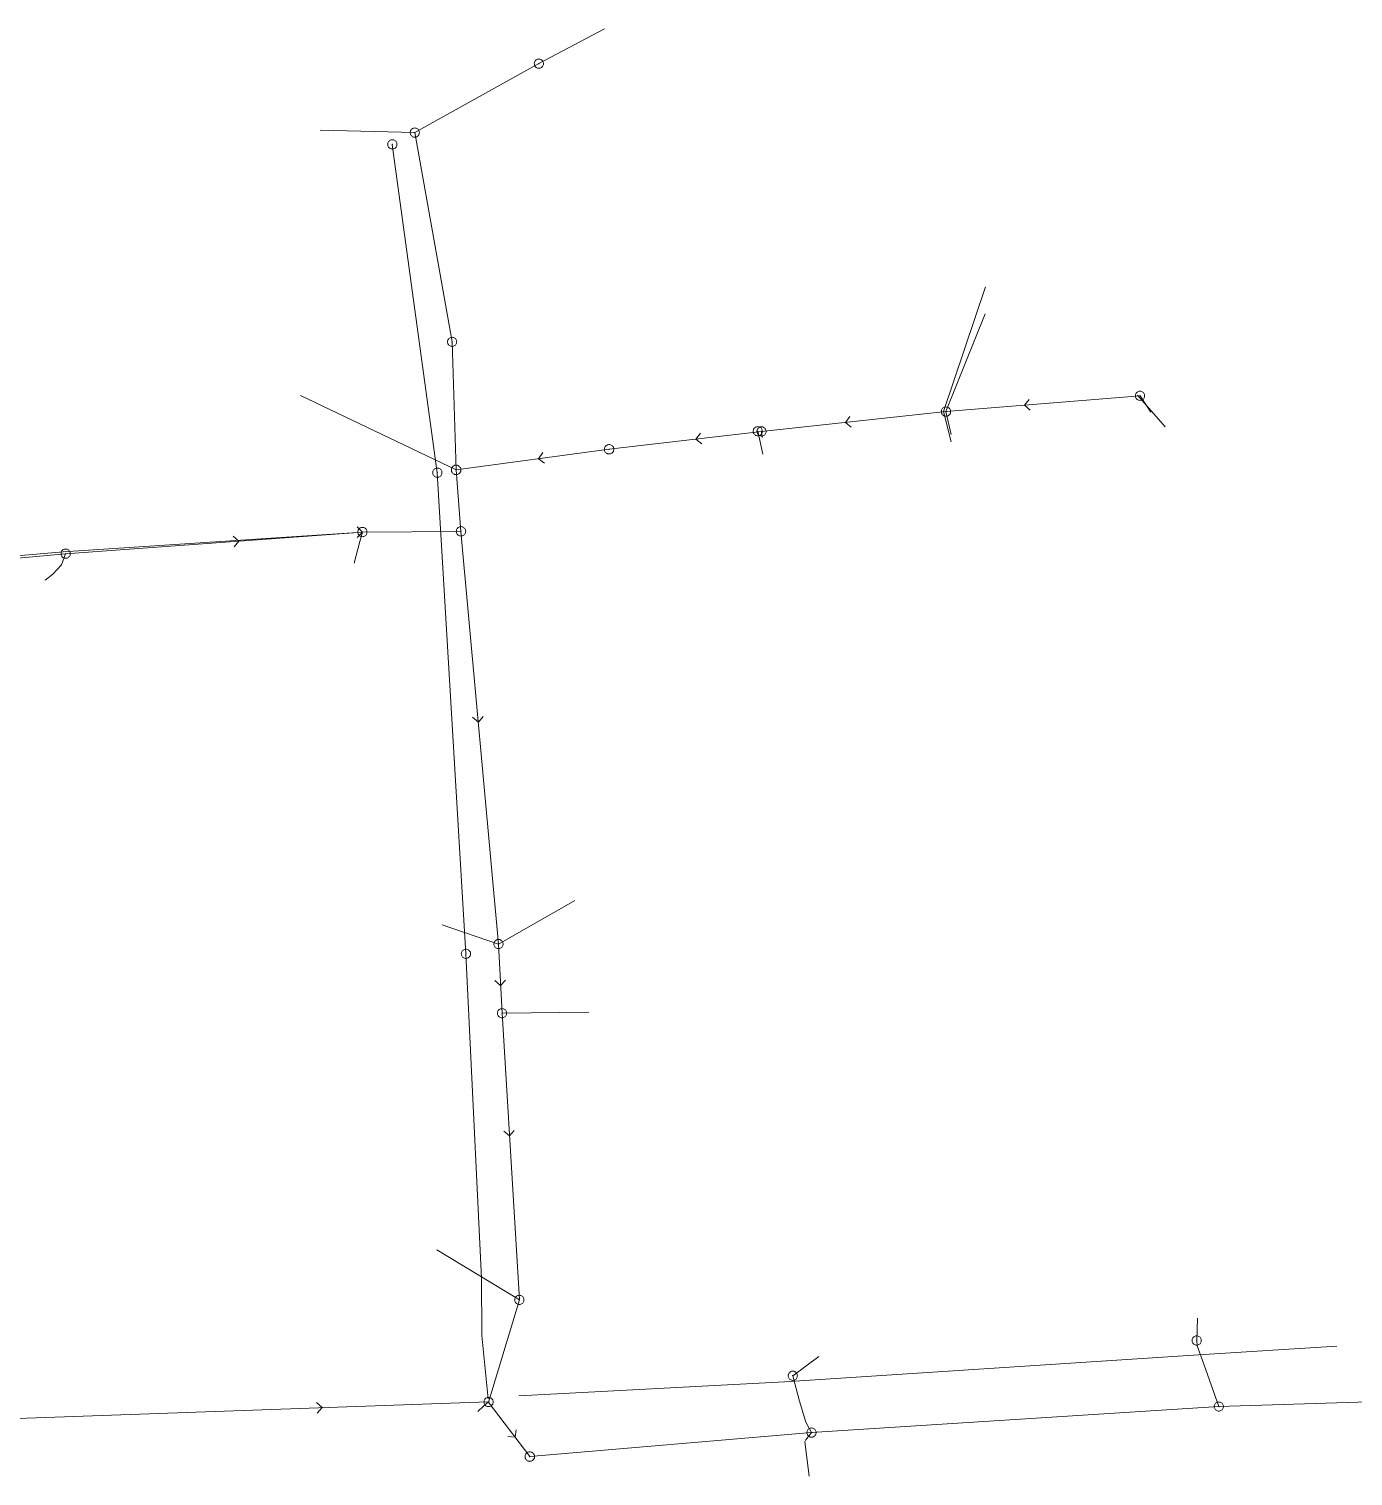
# Model space of a CAD drawing. Header units: metres. Extents: x 25504150 to 25508618, y 6694193 to 6702753.
# Drawn here: x 25507957.1 to 25508088.6, y 6698044.3 to 6698188.1 of the extents above; entities that cross this region are included whole.
import ezdxf

# ---------------------------------------------------------------- set-up
doc = ezdxf.new("R2010")
doc.units = ezdxf.units.M
for name, pattern in [('Sewer_node', [0]), ('Viemariputket', [0]), ('Viemarivarusteet', [0])]:
    doc.linetypes.add(name, pattern=pattern)
for name, color, linetype, lineweight in [('Sewer_node', 7, 'Sewer_node', 0), ('Viemariputket', 7, 'Viemariputket', 0), ('Viemarivarusteet', 7, 'Viemarivarusteet', 0)]:
    doc.layers.add(name, color=color, linetype=linetype, lineweight=lineweight)

msp = doc.modelspace()

# ---------------------------------------------------------------- linework, layer by layer
at = {"layer": 'Sewer_node', "color": 46, "linetype": 'Continuous', "true_color": 0x7f5f00, "flags": 128}
for points in [[(25508008.2, 6698184.68), (25508008.19, 6698184.75), (25508008.18, 6698184.82), (25508008.15, 6698184.89), (25508008.11, 6698184.95), (25508008.07, 6698185.01), (25508008.01, 6698185.05), (25508007.95, 6698185.09), (25508007.88, 6698185.12), (25508007.81, 6698185.13), (25508007.74, 6698185.14), (25508007.67, 6698185.13), (25508007.6, 6698185.12), (25508007.53, 6698185.09), (25508007.47, 6698185.05), (25508007.41, 6698185.01), (25508007.37, 6698184.95), (25508007.33, 6698184.89), (25508007.3, 6698184.82), (25508007.29, 6698184.75), (25508007.28, 6698184.68), (25508007.29, 6698184.61), (25508007.3, 6698184.54), (25508007.33, 6698184.47), (25508007.37, 6698184.41), (25508007.41, 6698184.35), (25508007.47, 6698184.31), (25508007.53, 6698184.27), (25508007.6, 6698184.24), (25508007.67, 6698184.23), (25508007.74, 6698184.22), (25508007.81, 6698184.23), (25508007.88, 6698184.24), (25508007.95, 6698184.27), (25508008.01, 6698184.31), (25508008.07, 6698184.35), (25508008.11, 6698184.41), (25508008.15, 6698184.47), (25508008.18, 6698184.54), (25508008.19, 6698184.61)], [(25507995.87, 6698177.83), (25507995.86, 6698177.9), (25507995.85, 6698177.97), (25507995.82, 6698178.04), (25507995.78, 6698178.1), (25507995.74, 6698178.16), (25507995.68, 6698178.2), (25507995.62, 6698178.24), (25507995.55, 6698178.27), (25507995.48, 6698178.28), (25507995.41, 6698178.29), (25507995.34, 6698178.28), (25507995.27, 6698178.27), (25507995.2, 6698178.24), (25507995.14, 6698178.2), (25507995.08, 6698178.16), (25507995.04, 6698178.1), (25507995, 6698178.04), (25507994.97, 6698177.97), (25507994.96, 6698177.9), (25507994.95, 6698177.83), (25507994.96, 6698177.76), (25507994.97, 6698177.69), (25507995, 6698177.62), (25507995.04, 6698177.56), (25507995.08, 6698177.5), (25507995.14, 6698177.46), (25507995.2, 6698177.42), (25507995.27, 6698177.39), (25507995.34, 6698177.38), (25507995.41, 6698177.37), (25507995.48, 6698177.38), (25507995.55, 6698177.39), (25507995.62, 6698177.42), (25507995.68, 6698177.46), (25507995.74, 6698177.5), (25507995.78, 6698177.56), (25507995.82, 6698177.62), (25507995.85, 6698177.69), (25507995.86, 6698177.76)], [(25508006.26, 6698061.82), (25508006.25, 6698061.89), (25508006.24, 6698061.96), (25508006.21, 6698062.03), (25508006.17, 6698062.09), (25508006.13, 6698062.15), (25508006.07, 6698062.19), (25508006.01, 6698062.23), (25508005.94, 6698062.26), (25508005.87, 6698062.27), (25508005.8, 6698062.28), (25508005.73, 6698062.27), (25508005.66, 6698062.26), (25508005.59, 6698062.23), (25508005.53, 6698062.19), (25508005.47, 6698062.15), (25508005.43, 6698062.09), (25508005.39, 6698062.03), (25508005.36, 6698061.96), (25508005.35, 6698061.89), (25508005.34, 6698061.82), (25508005.35, 6698061.75), (25508005.36, 6698061.68), (25508005.39, 6698061.61), (25508005.43, 6698061.55), (25508005.47, 6698061.49), (25508005.53, 6698061.45), (25508005.59, 6698061.41), (25508005.66, 6698061.38), (25508005.73, 6698061.37), (25508005.8, 6698061.36), (25508005.87, 6698061.37), (25508005.94, 6698061.38), (25508006.01, 6698061.41), (25508006.07, 6698061.45), (25508006.13, 6698061.49), (25508006.17, 6698061.55), (25508006.21, 6698061.61), (25508006.24, 6698061.68), (25508006.25, 6698061.75)], [(25508003.2, 6698051.67), (25508003.19, 6698051.74), (25508003.18, 6698051.81), (25508003.15, 6698051.88), (25508003.11, 6698051.94), (25508003.07, 6698052), (25508003.01, 6698052.04), (25508002.95, 6698052.08), (25508002.88, 6698052.11), (25508002.81, 6698052.12), (25508002.74, 6698052.13), (25508002.67, 6698052.12), (25508002.6, 6698052.11), (25508002.53, 6698052.08), (25508002.47, 6698052.04), (25508002.41, 6698052), (25508002.37, 6698051.94), (25508002.33, 6698051.88), (25508002.3, 6698051.81), (25508002.29, 6698051.74), (25508002.28, 6698051.67), (25508002.29, 6698051.6), (25508002.3, 6698051.53), (25508002.33, 6698051.46), (25508002.37, 6698051.4), (25508002.41, 6698051.34), (25508002.47, 6698051.3), (25508002.53, 6698051.26), (25508002.6, 6698051.23), (25508002.67, 6698051.22), (25508002.74, 6698051.21), (25508002.81, 6698051.22), (25508002.88, 6698051.23), (25508002.95, 6698051.26), (25508003.01, 6698051.3), (25508003.07, 6698051.34), (25508003.11, 6698051.4), (25508003.15, 6698051.46), (25508003.18, 6698051.53), (25508003.19, 6698051.6)]]:
    msp.add_lwpolyline(points, close=True, dxfattribs=at)
for points, elevation in [([(25507993.64, 6698176.66), (25507993.63, 6698176.73), (25507993.62, 6698176.8), (25507993.59, 6698176.87), (25507993.55, 6698176.93), (25507993.51, 6698176.99), (25507993.45, 6698177.03), (25507993.39, 6698177.07), (25507993.32, 6698177.1), (25507993.25, 6698177.11), (25507993.18, 6698177.12), (25507993.11, 6698177.11), (25507993.04, 6698177.1), (25507992.97, 6698177.07), (25507992.91, 6698177.03), (25507992.85, 6698176.99), (25507992.81, 6698176.93), (25507992.77, 6698176.87), (25507992.74, 6698176.8), (25507992.73, 6698176.73), (25507992.72, 6698176.66), (25507992.73, 6698176.59), (25507992.74, 6698176.52), (25507992.77, 6698176.45), (25507992.81, 6698176.39), (25507992.85, 6698176.33), (25507992.91, 6698176.29), (25507992.97, 6698176.25), (25507993.04, 6698176.22), (25507993.11, 6698176.21), (25507993.18, 6698176.2), (25507993.25, 6698176.21), (25507993.32, 6698176.22), (25507993.39, 6698176.25), (25507993.45, 6698176.29), (25507993.51, 6698176.33), (25507993.55, 6698176.39), (25507993.59, 6698176.45), (25507993.62, 6698176.52), (25507993.63, 6698176.59)], 46.33), ([(25507999.58, 6698157.03), (25507999.57, 6698157.1), (25507999.56, 6698157.17), (25507999.53, 6698157.24), (25507999.49, 6698157.3), (25507999.45, 6698157.36), (25507999.39, 6698157.4), (25507999.33, 6698157.44), (25507999.26, 6698157.47), (25507999.19, 6698157.48), (25507999.12, 6698157.49), (25507999.05, 6698157.48), (25507998.98, 6698157.47), (25507998.91, 6698157.44), (25507998.85, 6698157.4), (25507998.79, 6698157.36), (25507998.75, 6698157.3), (25507998.71, 6698157.24), (25507998.68, 6698157.17), (25507998.67, 6698157.1), (25507998.66, 6698157.03), (25507998.67, 6698156.96), (25507998.68, 6698156.89), (25507998.71, 6698156.82), (25507998.75, 6698156.76), (25507998.79, 6698156.7), (25507998.85, 6698156.66), (25507998.91, 6698156.62), (25507998.98, 6698156.59), (25507999.05, 6698156.58), (25507999.12, 6698156.57), (25507999.19, 6698156.58), (25507999.26, 6698156.59), (25507999.33, 6698156.62), (25507999.39, 6698156.66), (25507999.45, 6698156.7), (25507999.49, 6698156.76), (25507999.53, 6698156.82), (25507999.56, 6698156.89), (25507999.57, 6698156.96)], 46.2), ([(25508067.93, 6698151.67), (25508067.92, 6698151.74), (25508067.91, 6698151.81), (25508067.88, 6698151.88), (25508067.84, 6698151.94), (25508067.8, 6698152), (25508067.74, 6698152.04), (25508067.68, 6698152.08), (25508067.61, 6698152.11), (25508067.54, 6698152.12), (25508067.47, 6698152.13), (25508067.4, 6698152.12), (25508067.33, 6698152.11), (25508067.26, 6698152.08), (25508067.2, 6698152.04), (25508067.14, 6698152), (25508067.1, 6698151.94), (25508067.06, 6698151.88), (25508067.03, 6698151.81), (25508067.02, 6698151.74), (25508067.01, 6698151.67), (25508067.02, 6698151.6), (25508067.03, 6698151.53), (25508067.06, 6698151.46), (25508067.1, 6698151.4), (25508067.14, 6698151.34), (25508067.2, 6698151.3), (25508067.26, 6698151.26), (25508067.33, 6698151.23), (25508067.4, 6698151.22), (25508067.47, 6698151.21), (25508067.54, 6698151.22), (25508067.61, 6698151.23), (25508067.68, 6698151.26), (25508067.74, 6698151.3), (25508067.8, 6698151.34), (25508067.84, 6698151.4), (25508067.88, 6698151.46), (25508067.91, 6698151.53), (25508067.92, 6698151.6)], 100), ([(25508048.65, 6698150.1), (25508048.64, 6698150.17), (25508048.63, 6698150.24), (25508048.6, 6698150.31), (25508048.56, 6698150.37), (25508048.52, 6698150.43), (25508048.46, 6698150.47), (25508048.4, 6698150.51), (25508048.33, 6698150.54), (25508048.26, 6698150.55), (25508048.19, 6698150.56), (25508048.12, 6698150.55), (25508048.05, 6698150.54), (25508047.98, 6698150.51), (25508047.92, 6698150.47), (25508047.86, 6698150.43), (25508047.82, 6698150.37), (25508047.78, 6698150.31), (25508047.75, 6698150.24), (25508047.74, 6698150.17), (25508047.73, 6698150.1), (25508047.74, 6698150.03), (25508047.75, 6698149.96), (25508047.78, 6698149.89), (25508047.82, 6698149.83), (25508047.86, 6698149.77), (25508047.92, 6698149.73), (25508047.98, 6698149.69), (25508048.05, 6698149.66), (25508048.12, 6698149.65), (25508048.19, 6698149.64), (25508048.26, 6698149.65), (25508048.33, 6698149.66), (25508048.4, 6698149.69), (25508048.46, 6698149.73), (25508048.52, 6698149.77), (25508048.56, 6698149.83), (25508048.6, 6698149.89), (25508048.63, 6698149.96), (25508048.64, 6698150.03)], 100), ([(25508030.32, 6698148.13), (25508030.31, 6698148.2), (25508030.3, 6698148.27), (25508030.27, 6698148.34), (25508030.23, 6698148.4), (25508030.19, 6698148.46), (25508030.13, 6698148.5), (25508030.07, 6698148.54), (25508030, 6698148.57), (25508029.93, 6698148.58), (25508029.86, 6698148.59), (25508029.79, 6698148.58), (25508029.72, 6698148.57), (25508029.65, 6698148.54), (25508029.59, 6698148.5), (25508029.53, 6698148.46), (25508029.49, 6698148.4), (25508029.45, 6698148.34), (25508029.42, 6698148.27), (25508029.41, 6698148.2), (25508029.4, 6698148.13), (25508029.41, 6698148.06), (25508029.42, 6698147.99), (25508029.45, 6698147.92), (25508029.49, 6698147.86), (25508029.53, 6698147.8), (25508029.59, 6698147.76), (25508029.65, 6698147.72), (25508029.72, 6698147.69), (25508029.79, 6698147.68), (25508029.86, 6698147.67), (25508029.93, 6698147.68), (25508030, 6698147.69), (25508030.07, 6698147.72), (25508030.13, 6698147.76), (25508030.19, 6698147.8), (25508030.23, 6698147.86), (25508030.27, 6698147.92), (25508030.3, 6698147.99), (25508030.31, 6698148.06)], 100), ([(25508015.19, 6698146.36), (25508015.18, 6698146.43), (25508015.17, 6698146.51), (25508015.14, 6698146.57), (25508015.1, 6698146.64), (25508015.05, 6698146.69), (25508015, 6698146.74), (25508014.93, 6698146.78), (25508014.87, 6698146.81), (25508014.79, 6698146.82), (25508014.72, 6698146.83), (25508014.65, 6698146.82), (25508014.57, 6698146.81), (25508014.51, 6698146.78), (25508014.44, 6698146.74), (25508014.39, 6698146.69), (25508014.34, 6698146.64), (25508014.3, 6698146.57), (25508014.27, 6698146.51), (25508014.26, 6698146.43), (25508014.25, 6698146.36), (25508014.26, 6698146.29), (25508014.27, 6698146.21), (25508014.3, 6698146.15), (25508014.34, 6698146.08), (25508014.39, 6698146.03), (25508014.44, 6698145.98), (25508014.51, 6698145.94), (25508014.57, 6698145.91), (25508014.65, 6698145.9), (25508014.72, 6698145.89), (25508014.79, 6698145.9), (25508014.87, 6698145.91), (25508014.93, 6698145.94), (25508015, 6698145.98), (25508015.05, 6698146.03), (25508015.1, 6698146.08), (25508015.14, 6698146.15), (25508015.17, 6698146.21), (25508015.18, 6698146.29)], 45.84), ([(25507999.99, 6698144.31), (25507999.98, 6698144.38), (25507999.97, 6698144.46), (25507999.94, 6698144.52), (25507999.9, 6698144.59), (25507999.85, 6698144.64), (25507999.8, 6698144.69), (25507999.73, 6698144.73), (25507999.67, 6698144.76), (25507999.59, 6698144.77), (25507999.52, 6698144.78), (25507999.45, 6698144.77), (25507999.37, 6698144.76), (25507999.31, 6698144.73), (25507999.24, 6698144.69), (25507999.19, 6698144.64), (25507999.14, 6698144.59), (25507999.1, 6698144.52), (25507999.07, 6698144.46), (25507999.06, 6698144.38), (25507999.05, 6698144.31), (25507999.06, 6698144.24), (25507999.07, 6698144.16), (25507999.1, 6698144.1), (25507999.14, 6698144.03), (25507999.19, 6698143.98), (25507999.24, 6698143.93), (25507999.31, 6698143.89), (25507999.37, 6698143.86), (25507999.45, 6698143.85), (25507999.52, 6698143.84), (25507999.59, 6698143.85), (25507999.67, 6698143.86), (25507999.73, 6698143.89), (25507999.8, 6698143.93), (25507999.85, 6698143.98), (25507999.9, 6698144.03), (25507999.94, 6698144.1), (25507999.97, 6698144.16), (25507999.98, 6698144.24)], 46.09), ([(25507998.11, 6698144.03), (25507998.1, 6698144.1), (25507998.09, 6698144.17), (25507998.06, 6698144.24), (25507998.02, 6698144.3), (25507997.98, 6698144.36), (25507997.92, 6698144.4), (25507997.86, 6698144.44), (25507997.79, 6698144.47), (25507997.72, 6698144.48), (25507997.65, 6698144.49), (25507997.58, 6698144.48), (25507997.51, 6698144.47), (25507997.44, 6698144.44), (25507997.38, 6698144.4), (25507997.32, 6698144.36), (25507997.28, 6698144.3), (25507997.24, 6698144.24), (25507997.21, 6698144.17), (25507997.2, 6698144.1), (25507997.19, 6698144.03), (25507997.2, 6698143.96), (25507997.21, 6698143.89), (25507997.24, 6698143.82), (25507997.28, 6698143.76), (25507997.32, 6698143.7), (25507997.38, 6698143.66), (25507997.44, 6698143.62), (25507997.51, 6698143.59), (25507997.58, 6698143.58), (25507997.65, 6698143.57), (25507997.72, 6698143.58), (25507997.79, 6698143.59), (25507997.86, 6698143.62), (25507997.92, 6698143.66), (25507997.98, 6698143.7), (25507998.02, 6698143.76), (25507998.06, 6698143.82), (25507998.09, 6698143.89), (25507998.1, 6698143.96)], 46.02), ([(25507990.67, 6698138.13), (25507990.66, 6698138.2), (25507990.65, 6698138.27), (25507990.62, 6698138.34), (25507990.58, 6698138.4), (25507990.54, 6698138.46), (25507990.48, 6698138.5), (25507990.42, 6698138.54), (25507990.35, 6698138.57), (25507990.28, 6698138.58), (25507990.21, 6698138.59), (25507990.14, 6698138.58), (25507990.07, 6698138.57), (25507990, 6698138.54), (25507989.94, 6698138.5), (25507989.88, 6698138.46), (25507989.84, 6698138.4), (25507989.8, 6698138.34), (25507989.77, 6698138.27), (25507989.76, 6698138.2), (25507989.75, 6698138.13), (25507989.76, 6698138.06), (25507989.77, 6698137.99), (25507989.8, 6698137.92), (25507989.84, 6698137.86), (25507989.88, 6698137.8), (25507989.94, 6698137.76), (25507990, 6698137.72), (25507990.07, 6698137.69), (25507990.14, 6698137.68), (25507990.21, 6698137.67), (25507990.28, 6698137.68), (25507990.35, 6698137.69), (25507990.42, 6698137.72), (25507990.48, 6698137.76), (25507990.54, 6698137.8), (25507990.58, 6698137.86), (25507990.62, 6698137.92), (25507990.65, 6698137.99), (25507990.66, 6698138.06)], 46.16), ([(25508000.47, 6698138.2), (25508000.46, 6698138.27), (25508000.45, 6698138.35), (25508000.42, 6698138.41), (25508000.38, 6698138.48), (25508000.33, 6698138.53), (25508000.28, 6698138.58), (25508000.21, 6698138.62), (25508000.15, 6698138.65), (25508000.07, 6698138.66), (25508000, 6698138.67), (25507999.93, 6698138.66), (25507999.85, 6698138.65), (25507999.79, 6698138.62), (25507999.72, 6698138.58), (25507999.67, 6698138.53), (25507999.62, 6698138.48), (25507999.58, 6698138.41), (25507999.55, 6698138.35), (25507999.54, 6698138.27), (25507999.53, 6698138.2), (25507999.54, 6698138.13), (25507999.55, 6698138.05), (25507999.58, 6698137.99), (25507999.62, 6698137.92), (25507999.67, 6698137.87), (25507999.72, 6698137.82), (25507999.79, 6698137.78), (25507999.85, 6698137.75), (25507999.93, 6698137.74), (25508000, 6698137.73), (25508000.07, 6698137.74), (25508000.15, 6698137.75), (25508000.21, 6698137.78), (25508000.28, 6698137.82), (25508000.33, 6698137.87), (25508000.38, 6698137.92), (25508000.42, 6698137.99), (25508000.45, 6698138.05), (25508000.46, 6698138.13)], 46.03), ([(25507961.18, 6698135.98), (25507961.17, 6698136.05), (25507961.16, 6698136.12), (25507961.13, 6698136.19), (25507961.09, 6698136.25), (25507961.05, 6698136.31), (25507960.99, 6698136.35), (25507960.93, 6698136.39), (25507960.86, 6698136.42), (25507960.79, 6698136.43), (25507960.72, 6698136.44), (25507960.65, 6698136.43), (25507960.58, 6698136.42), (25507960.51, 6698136.39), (25507960.45, 6698136.35), (25507960.39, 6698136.31), (25507960.35, 6698136.25), (25507960.31, 6698136.19), (25507960.28, 6698136.12), (25507960.27, 6698136.05), (25507960.26, 6698135.98), (25507960.27, 6698135.91), (25507960.28, 6698135.84), (25507960.31, 6698135.77), (25507960.35, 6698135.71), (25507960.39, 6698135.65), (25507960.45, 6698135.61), (25507960.51, 6698135.57), (25507960.58, 6698135.54), (25507960.65, 6698135.53), (25507960.72, 6698135.52), (25507960.79, 6698135.53), (25507960.86, 6698135.54), (25507960.93, 6698135.57), (25507960.99, 6698135.61), (25507961.05, 6698135.65), (25507961.09, 6698135.71), (25507961.13, 6698135.77), (25507961.16, 6698135.84), (25507961.17, 6698135.91)], 48.88), ([(25508004.19, 6698097.18), (25508004.18, 6698097.25), (25508004.17, 6698097.32), (25508004.14, 6698097.39), (25508004.1, 6698097.45), (25508004.06, 6698097.51), (25508004, 6698097.55), (25508003.94, 6698097.59), (25508003.87, 6698097.62), (25508003.8, 6698097.63), (25508003.73, 6698097.64), (25508003.66, 6698097.63), (25508003.59, 6698097.62), (25508003.52, 6698097.59), (25508003.46, 6698097.55), (25508003.4, 6698097.51), (25508003.36, 6698097.45), (25508003.32, 6698097.39), (25508003.29, 6698097.32), (25508003.28, 6698097.25), (25508003.27, 6698097.18), (25508003.28, 6698097.11), (25508003.29, 6698097.04), (25508003.32, 6698096.97), (25508003.36, 6698096.91), (25508003.4, 6698096.85), (25508003.46, 6698096.81), (25508003.52, 6698096.77), (25508003.59, 6698096.74), (25508003.66, 6698096.73), (25508003.73, 6698096.72), (25508003.8, 6698096.73), (25508003.87, 6698096.74), (25508003.94, 6698096.77), (25508004, 6698096.81), (25508004.06, 6698096.85), (25508004.1, 6698096.91), (25508004.14, 6698096.97), (25508004.17, 6698097.04), (25508004.18, 6698097.11)], 45.84), ([(25508000.95, 6698096.21), (25508000.94, 6698096.28), (25508000.93, 6698096.35), (25508000.9, 6698096.42), (25508000.86, 6698096.48), (25508000.82, 6698096.54), (25508000.76, 6698096.58), (25508000.7, 6698096.62), (25508000.63, 6698096.65), (25508000.56, 6698096.66), (25508000.49, 6698096.67), (25508000.42, 6698096.66), (25508000.35, 6698096.65), (25508000.28, 6698096.62), (25508000.22, 6698096.58), (25508000.16, 6698096.54), (25508000.12, 6698096.48), (25508000.08, 6698096.42), (25508000.05, 6698096.35), (25508000.04, 6698096.28), (25508000.03, 6698096.21), (25508000.04, 6698096.14), (25508000.05, 6698096.07), (25508000.08, 6698096), (25508000.12, 6698095.94), (25508000.16, 6698095.88), (25508000.22, 6698095.84), (25508000.28, 6698095.8), (25508000.35, 6698095.77), (25508000.42, 6698095.76), (25508000.49, 6698095.75), (25508000.56, 6698095.76), (25508000.63, 6698095.77), (25508000.7, 6698095.8), (25508000.76, 6698095.84), (25508000.82, 6698095.88), (25508000.86, 6698095.94), (25508000.9, 6698096), (25508000.93, 6698096.07), (25508000.94, 6698096.14)], 45.8), ([(25508004.54, 6698090.31), (25508004.53, 6698090.38), (25508004.52, 6698090.45), (25508004.49, 6698090.52), (25508004.45, 6698090.58), (25508004.41, 6698090.64), (25508004.35, 6698090.68), (25508004.29, 6698090.72), (25508004.22, 6698090.75), (25508004.15, 6698090.76), (25508004.08, 6698090.77), (25508004.01, 6698090.76), (25508003.94, 6698090.75), (25508003.87, 6698090.72), (25508003.81, 6698090.68), (25508003.75, 6698090.64), (25508003.71, 6698090.58), (25508003.67, 6698090.52), (25508003.64, 6698090.45), (25508003.63, 6698090.38), (25508003.62, 6698090.31), (25508003.63, 6698090.24), (25508003.64, 6698090.17), (25508003.67, 6698090.1), (25508003.71, 6698090.04), (25508003.75, 6698089.98), (25508003.81, 6698089.94), (25508003.87, 6698089.9), (25508003.94, 6698089.87), (25508004.01, 6698089.86), (25508004.08, 6698089.85), (25508004.15, 6698089.86), (25508004.22, 6698089.87), (25508004.29, 6698089.9), (25508004.35, 6698089.94), (25508004.41, 6698089.98), (25508004.45, 6698090.04), (25508004.49, 6698090.1), (25508004.52, 6698090.17), (25508004.53, 6698090.24)], 45.82), ([(25508073.56, 6698057.78), (25508073.55, 6698057.85), (25508073.54, 6698057.92), (25508073.51, 6698057.99), (25508073.47, 6698058.05), (25508073.43, 6698058.11), (25508073.37, 6698058.15), (25508073.31, 6698058.19), (25508073.24, 6698058.22), (25508073.17, 6698058.23), (25508073.1, 6698058.24), (25508073.03, 6698058.23), (25508072.96, 6698058.22), (25508072.89, 6698058.19), (25508072.83, 6698058.15), (25508072.77, 6698058.11), (25508072.73, 6698058.05), (25508072.69, 6698057.99), (25508072.66, 6698057.92), (25508072.65, 6698057.85), (25508072.64, 6698057.78), (25508072.65, 6698057.71), (25508072.66, 6698057.64), (25508072.69, 6698057.57), (25508072.73, 6698057.51), (25508072.77, 6698057.45), (25508072.83, 6698057.41), (25508072.89, 6698057.37), (25508072.96, 6698057.34), (25508073.03, 6698057.33), (25508073.1, 6698057.32), (25508073.17, 6698057.33), (25508073.24, 6698057.34), (25508073.31, 6698057.37), (25508073.37, 6698057.41), (25508073.43, 6698057.45), (25508073.47, 6698057.51), (25508073.51, 6698057.57), (25508073.54, 6698057.64), (25508073.55, 6698057.71)], 44.57), ([(25508033.43, 6698054.28), (25508033.42, 6698054.35), (25508033.41, 6698054.42), (25508033.38, 6698054.49), (25508033.34, 6698054.55), (25508033.3, 6698054.61), (25508033.24, 6698054.65), (25508033.18, 6698054.69), (25508033.11, 6698054.72), (25508033.04, 6698054.73), (25508032.97, 6698054.74), (25508032.9, 6698054.73), (25508032.83, 6698054.72), (25508032.76, 6698054.69), (25508032.7, 6698054.65), (25508032.64, 6698054.61), (25508032.6, 6698054.55), (25508032.56, 6698054.49), (25508032.53, 6698054.42), (25508032.52, 6698054.35), (25508032.51, 6698054.28), (25508032.52, 6698054.21), (25508032.53, 6698054.14), (25508032.56, 6698054.07), (25508032.6, 6698054.01), (25508032.64, 6698053.95), (25508032.7, 6698053.91), (25508032.76, 6698053.87), (25508032.83, 6698053.84), (25508032.9, 6698053.83), (25508032.97, 6698053.82), (25508033.04, 6698053.83), (25508033.11, 6698053.84), (25508033.18, 6698053.87), (25508033.24, 6698053.91), (25508033.3, 6698053.95), (25508033.34, 6698054.01), (25508033.38, 6698054.07), (25508033.41, 6698054.14), (25508033.42, 6698054.21)], 45.11), ([(25508075.76, 6698051.22), (25508075.75, 6698051.29), (25508075.74, 6698051.36), (25508075.71, 6698051.43), (25508075.67, 6698051.49), (25508075.63, 6698051.55), (25508075.57, 6698051.59), (25508075.51, 6698051.63), (25508075.44, 6698051.66), (25508075.37, 6698051.67), (25508075.3, 6698051.68), (25508075.23, 6698051.67), (25508075.16, 6698051.66), (25508075.09, 6698051.63), (25508075.03, 6698051.59), (25508074.97, 6698051.55), (25508074.93, 6698051.49), (25508074.89, 6698051.43), (25508074.86, 6698051.36), (25508074.85, 6698051.29), (25508074.84, 6698051.22), (25508074.85, 6698051.15), (25508074.86, 6698051.08), (25508074.89, 6698051.01), (25508074.93, 6698050.95), (25508074.97, 6698050.89), (25508075.03, 6698050.85), (25508075.09, 6698050.81), (25508075.16, 6698050.78), (25508075.23, 6698050.77), (25508075.3, 6698050.76), (25508075.37, 6698050.77), (25508075.44, 6698050.78), (25508075.51, 6698050.81), (25508075.57, 6698050.85), (25508075.63, 6698050.89), (25508075.67, 6698050.95), (25508075.71, 6698051.01), (25508075.74, 6698051.08), (25508075.75, 6698051.15)], 44.49), ([(25508035.29, 6698048.63), (25508035.28, 6698048.7), (25508035.27, 6698048.77), (25508035.24, 6698048.84), (25508035.2, 6698048.9), (25508035.16, 6698048.96), (25508035.1, 6698049), (25508035.04, 6698049.04), (25508034.97, 6698049.07), (25508034.9, 6698049.08), (25508034.83, 6698049.09), (25508034.76, 6698049.08), (25508034.69, 6698049.07), (25508034.62, 6698049.04), (25508034.56, 6698049), (25508034.5, 6698048.96), (25508034.46, 6698048.9), (25508034.42, 6698048.84), (25508034.39, 6698048.77), (25508034.38, 6698048.7), (25508034.37, 6698048.63), (25508034.38, 6698048.56), (25508034.39, 6698048.49), (25508034.42, 6698048.42), (25508034.46, 6698048.36), (25508034.5, 6698048.3), (25508034.56, 6698048.26), (25508034.62, 6698048.22), (25508034.69, 6698048.19), (25508034.76, 6698048.18), (25508034.83, 6698048.17), (25508034.9, 6698048.18), (25508034.97, 6698048.19), (25508035.04, 6698048.22), (25508035.1, 6698048.26), (25508035.16, 6698048.3), (25508035.2, 6698048.36), (25508035.24, 6698048.42), (25508035.27, 6698048.49), (25508035.28, 6698048.56)], 45.04), ([(25508007.31, 6698046.25), (25508007.3, 6698046.32), (25508007.29, 6698046.4), (25508007.26, 6698046.46), (25508007.22, 6698046.53), (25508007.17, 6698046.58), (25508007.12, 6698046.63), (25508007.05, 6698046.67), (25508006.99, 6698046.7), (25508006.91, 6698046.71), (25508006.84, 6698046.72), (25508006.77, 6698046.71), (25508006.69, 6698046.7), (25508006.63, 6698046.67), (25508006.56, 6698046.63), (25508006.51, 6698046.58), (25508006.46, 6698046.53), (25508006.42, 6698046.46), (25508006.39, 6698046.4), (25508006.38, 6698046.32), (25508006.37, 6698046.25), (25508006.38, 6698046.18), (25508006.39, 6698046.1), (25508006.42, 6698046.04), (25508006.46, 6698045.97), (25508006.51, 6698045.92), (25508006.56, 6698045.87), (25508006.63, 6698045.83), (25508006.69, 6698045.8), (25508006.77, 6698045.79), (25508006.84, 6698045.78), (25508006.91, 6698045.79), (25508006.99, 6698045.8), (25508007.05, 6698045.83), (25508007.12, 6698045.87), (25508007.17, 6698045.92), (25508007.22, 6698045.97), (25508007.26, 6698046.04), (25508007.29, 6698046.1), (25508007.3, 6698046.18)], 45.69)]:
    msp.add_lwpolyline(points, close=True, dxfattribs=dict(at, elevation=elevation))
for points in [[(25508056.47, 6698151.31), (25508055.99, 6698150.73), (25508056.55, 6698150.25)], [(25508038.65, 6698149.61), (25508038.19, 6698149.02), (25508038.76, 6698148.55)], [(25508023.8, 6698147.96), (25508023.34, 6698147.37), (25508023.92, 6698146.91)], [(25508008.14, 6698146.02), (25508007.7, 6698145.42), (25508008.29, 6698144.97)], [(25507977.45, 6698136.66), (25507977.93, 6698137.23), (25507977.37, 6698137.72)], [(25507989.69, 6698137.59), (25507990.21, 6698138.13), (25507989.68, 6698138.65)], [(25508001.14, 6698119.72), (25508001.73, 6698119.24), (25508002.2, 6698119.81)], [(25508003.37, 6698093.56), (25508003.94, 6698093.06), (25508004.43, 6698093.61)], [(25508004.25, 6698078.6), (25508004.81, 6698078.11), (25508005.3, 6698078.66)], [(25507985.7, 6698050.55), (25507986.2, 6698051.11), (25507985.65, 6698051.61)], [(25508004.64, 6698048.25), (25508005.38, 6698048.17), (25508005.47, 6698048.9)]]:
    msp.add_lwpolyline(points, dxfattribs=at)
at = {"layer": 'Sewer_node', "color": 252, "linetype": 'Continuous', "lineweight": 9, "true_color": 0x848484, "elevation": 46.5, "flags": 128}
msp.add_lwpolyline([(25508029.95, 6698148.15), (25508029.94, 6698148.22), (25508029.93, 6698148.29), (25508029.9, 6698148.36), (25508029.86, 6698148.42), (25508029.82, 6698148.48), (25508029.76, 6698148.52), (25508029.7, 6698148.56), (25508029.63, 6698148.59), (25508029.56, 6698148.6), (25508029.49, 6698148.61), (25508029.42, 6698148.6), (25508029.35, 6698148.59), (25508029.28, 6698148.56), (25508029.22, 6698148.52), (25508029.16, 6698148.48), (25508029.12, 6698148.42), (25508029.08, 6698148.36), (25508029.05, 6698148.29), (25508029.04, 6698148.22), (25508029.03, 6698148.15), (25508029.04, 6698148.08), (25508029.05, 6698148.01), (25508029.08, 6698147.94), (25508029.12, 6698147.88), (25508029.16, 6698147.82), (25508029.22, 6698147.78), (25508029.28, 6698147.74), (25508029.35, 6698147.71), (25508029.42, 6698147.7), (25508029.49, 6698147.69), (25508029.56, 6698147.7), (25508029.63, 6698147.71), (25508029.7, 6698147.74), (25508029.76, 6698147.78), (25508029.82, 6698147.82), (25508029.86, 6698147.88), (25508029.9, 6698147.94), (25508029.93, 6698148.01), (25508029.94, 6698148.08)], close=True, dxfattribs=at)
at = {"layer": 'Viemariputket', "color": 1, "linetype": 'Continuous', "lineweight": 15}
for p, q in [((25508014.26, 6698188.13, 44.09), (25508007.74, 6698184.68, 43.95)), ((25507995.41, 6698177.83, 43.82), (25508007.74, 6698184.68, 43.94)), ((25507986.01, 6698178.08, 44.28), (25507995.41, 6698177.83, 43.81)), ((25507999.12, 6698157.03, 43.66), (25507995.41, 6698177.83, 43.81)), ((25508048.19, 6698150.1, 46.4), (25508052.09, 6698159.83, 46.48)), ((25507999.12, 6698157.03, 43.66), (25507999.52, 6698144.31, 43.52)), ((25507984.05, 6698151.69, 44.56), (25507999.52, 6698144.31, 43.53)), ((25508048.19, 6698150.1, 46.29), (25508067.47, 6698151.67, 47.74)), ((25508067.47, 6698151.67, 47.93), (25508068.53, 6698150.06, 47.96)), ((25508029.86, 6698148.13, 44.67), (25508048.19, 6698150.1, 46.29)), ((25508048.19, 6698150.1, 46.4), (25508048.72, 6698147.81, 46.43)), ((25508014.72, 6698146.36, 44.13), (25508029.86, 6698148.13, 44.67)), ((25508029.86, 6698148.13, 44.82), (25508029.93, 6698147.53, 44.85)), ((25507999.52, 6698144.31, 43.53), (25508014.72, 6698146.36, 44.14)), ((25507999.52, 6698144.31, 43.53), (25508000, 6698138.2, 43.51)), ((25507990.21, 6698138.13, 44.21), (25507960.72, 6698135.98, 45.61)), ((25507990.21, 6698138.13, 44.15), (25508000, 6698138.2, 43.51)), ((25508000, 6698138.2, 43.51), (25508003.73, 6698097.18, 43.3)), ((25508003.73, 6698097.18, 43.6), (25508011.31, 6698101.5, 43.69)), ((25507998.13, 6698099.09, 43.68), (25508003.73, 6698097.18, 43.62)), ((25508003.73, 6698097.18, 43.3), (25508004.08, 6698090.31, 43.28)), ((25508012.69, 6698090.41, 43.68), (25508004.08, 6698090.31, 43.55)), ((25508005.8, 6698061.82, 43.13), (25508004.08, 6698090.31, 43.26)), ((25507997.61, 6698066.78, 43.58), (25508005.8, 6698061.82, 43.51)), ((25508002.74, 6698051.67, 42.95), (25508005.8, 6698061.82, 43.13)), ((25508073.1, 6698057.78, 42.67), (25508073.18, 6698060, 42.96)), ((25508032.97, 6698054.28, 43.25), (25508035.54, 6698056.18, 44.9)), ((25508002.69, 6698051.7, 43.48), (25507954.98, 6698050, 45.44)), ((25508002.69, 6698051.7), (25508001.69, 6698050.73)), ((25508002.69, 6698051.7), (25508006.84, 6698046.25)), ((25508034.83, 6698048.63, 42.04), (25508075.3, 6698051.22, 41.84)), ((25508075.3, 6698051.22, 41.85), (25508090.2, 6698051.69, 41.82)), ((25508034.83, 6698048.63, 42.06), (25508006.84, 6698046.25))]:
    msp.add_line(p, q, dxfattribs=at)
at = {"layer": 'Viemariputket', "color": 251, "linetype": 'Continuous', "lineweight": 5, "true_color": 0x595959}
for p, q in [((25507993.18, 6698176.66, 43.78), (25507997.65, 6698144.03, 43.59)), ((25507997.65, 6698144.03, 43.59), (25508000.49, 6698096.21, 43.31)), ((25507990.21, 6698138.13, 44.37), (25507960.46, 6698136.15, 45.54)), ((25507960.46, 6698136.15, 46.47), (25507928, 6698133.36, 47.87)), ((25508000.49, 6698096.21, 43.31), (25508002.05, 6698063.97, 43.08)), ((25508073.28, 6698056.35), (25508087.03, 6698057.23)), ((25508032.15, 6698053.69, 42.42), (25508073.28, 6698056.35, 42.56)), ((25508005.76, 6698052.29, 42.28), (25508032.15, 6698053.69, 42.43))]:
    msp.add_line(p, q, dxfattribs=at)
at = {"layer": 'Viemariputket', "color": 251, "linetype": 'Continuous', "lineweight": 15, "true_color": 0x595959}
for p, q in [((25508047.93, 6698150.12, 46.69), (25508052.1, 6698162.51, 46.82)), ((25508067.22, 6698151.72, 48.28), (25508069.96, 6698148.6, 48.32)), ((25508047.93, 6698150.12, 46.44), (25508048.71, 6698147.09, 46.47)), ((25508029.49, 6698148.15, 44.84), (25508029.99, 6698145.87, 49.86))]:
    msp.add_line(p, q, dxfattribs=at)
at = {"layer": 'Viemariputket', "color": 1, "linetype": 'Continuous', "lineweight": 15}
for points in [[(25507990.21, 6698138.13, 44.22), (25507989.95, 6698137.18, 44.24), (25507989.4, 6698135.03, 44.24)], [(25507960.72, 6698135.98, 47.27), (25507940.19, 6698134.11, 48.19), (25507928.34, 6698133.03, 48.48)], [(25507960.72, 6698135.98, 46.24), (25507960.3, 6698134.86, 46.26), (25507959.45, 6698133.93, 46.26), (25507958.7, 6698133.36, 46.26)], [(25508075.3, 6698051.22, 42.59), (25508073.8, 6698055.42, 42.65), (25508073.14, 6698057.25, 42.78), (25508073.1, 6698057.78, 42.67)], [(25508034.83, 6698048.63, 42.62), (25508034.28, 6698049.65, 42.62), (25508033.65, 6698051.75, 42.86), (25508032.97, 6698054.28, 43.04)], [(25508034.59, 6698044.31, 0.32), (25508034.17, 6698047.7, 42.64), (25508034.26, 6698047.92, 42.62), (25508034.83, 6698048.63, 42.66)]]:
    msp.add_polyline3d(points, dxfattribs=at)
at = {"layer": 'Viemariputket', "color": 251, "linetype": 'Continuous', "lineweight": 5, "true_color": 0x595959}
msp.add_polyline3d([(25508002.69, 6698051.98, 42.65), (25508002.06, 6698058.29, 0), (25508002.05, 6698063.97, 42.78)], dxfattribs=at)
at = {"layer": 'Viemarivarusteet', "color": 1}
for p in [(25508007.74, 6698184.68), (25507995.41, 6698177.83), (25507999.12, 6698157.03, 46.2), (25508067.47, 6698151.67, 100), (25508048.19, 6698150.1, 100), (25508029.86, 6698148.13, 100), (25508014.72, 6698146.36, 45.84), (25507999.52, 6698144.31, 46.09), (25507990.21, 6698138.13, 46.16), (25508000, 6698138.2, 46.03), (25507960.72, 6698135.98, 48.88), (25508003.73, 6698097.18, 45.84), (25508004.08, 6698090.31, 45.82), (25508005.8, 6698061.82), (25508073.1, 6698057.78, 44.57), (25508032.97, 6698054.28, 45.11), (25508002.74, 6698051.67), (25508075.3, 6698051.22, 44.49), (25508034.83, 6698048.63, 45.04), (25508006.84, 6698046.25, 45.69)]:
    msp.add_point(p, dxfattribs=at)
at = {"layer": 'Viemarivarusteet', "color": 30, "true_color": 0xff7f00}
for p in [(25507993.18, 6698176.66, 46.33), (25508029.49, 6698148.15, 46.5), (25507997.65, 6698144.03, 46.02), (25508000.49, 6698096.21, 45.8)]:
    msp.add_point(p, dxfattribs=at)

doc.saveas('drawing.dxf')
